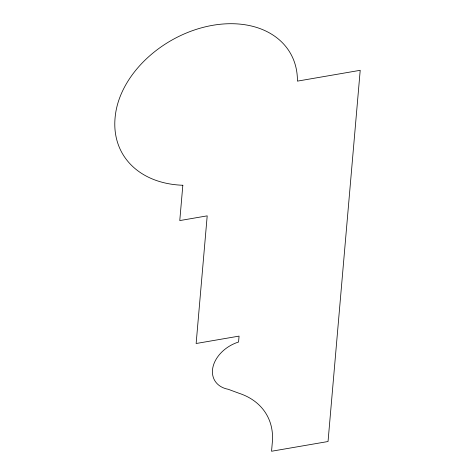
<?xml version="1.0" encoding="UTF-8"?>
<svg xmlns="http://www.w3.org/2000/svg" width="475" height="475" viewBox="0 0 475 475"><rect width="100%" height="100%" fill="white"/><g stroke="black" fill="none" stroke-linecap="round" stroke-linejoin="round"><path stroke-width="0.71" d="M182.833 185.256L179.77 220.578L207.201 215.852L196.139 343.508L239.073 336.11L238.563 342.024A30.786 22.331 -29.9 0 0 212.919 367.211A30.786 22.331 -29.9 0 0 228.22 389.28L238.984 393.258A81.445 59.078 -29.9 0 1 272.258 443.068L271.546 451.25L328.041 441.518L360.21 70.306L297.415 81.13A97.149 70.472 -29.9 0 0 211.12 25.597A97.149 70.472 -29.9 0 0 115.366 115.235A104.714 75.958 -29.9 0 0 182.833 185.256"/></g></svg>
